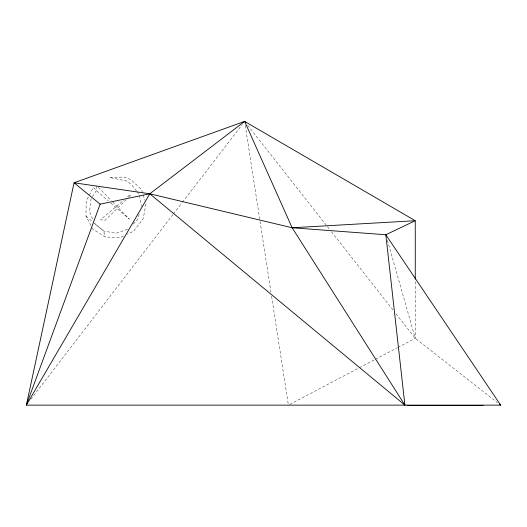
<?xml version="1.0" encoding="UTF-8"?>
<svg xmlns="http://www.w3.org/2000/svg" width="527" height="527" viewBox="0 0 527 527"><rect width="100%" height="100%" fill="white"/><g stroke="black" fill="none" stroke-linecap="round" stroke-linejoin="round"><path stroke-width="0.4" stroke-dasharray="2.63 1.98" d="M90.934 225.53L85.987 216.123L86.184 200.978L93.398 187.335L96.395 190.583L108.213 200.813M91.105 198.6L89.583 211.479L93.009 220.286M145.992 203.929L143.1 218.936L133.66 231.162L127.145 234.258M139.227 214.291L137.468 219.739L132.87 224.423M92.423 196.597L96.395 190.583L96.145 185.748M30.869 399.262L172.876 214.68M173.376 214.028L181.907 202.941M182.408 202.289L242.124 124.668M126.315 199.542L105.064 220.405L100.565 219.733L123.977 200.016M128.647 197.236L130.979 194.937L129.286 195.3L126.928 197.394M289.843 404.367L358.716 368.09M359.44 367.708L374.664 359.691M375.389 359.309L397.141 347.846M397.865 347.464L415.263 338.301L415.263 280.746M123.522 235.971L119.906 237.69L105.123 236.966L92.844 229.153L91.316 226.254M127.508 229.37L116.072 233.217L103.727 231.089L94.149 223.224M395.968 313.769L415.263 338.301L497.416 402.602M85.987 216.123L93.325 222.315M93.938 222.829L103.727 231.089L105.123 236.966M110.703 202.967L129.359 219.127L111.829 201.11M98.351 187.25L111.269 200.53M136.519 191.044L131.697 184.937L127.172 181.143L109.438 177.441L123.799 177.092L131.058 179.681L141.631 189.713L143.008 194.2M137 191.657L139.405 194.707M247.683 125.281L326.905 225.984M327.412 226.63L329.441 229.212M331.47 231.794L393.425 310.548M143.232 194.95L144.839 200.188M387.398 240.279L415.263 338.301M139.536 195.497L141.361 206.505M245.259 125.472L259.93 220.589M260.055 221.406L270.964 292.129M271.589 296.194L288.269 404.321"/><path stroke-width="0.79" d="M100.13 204.16L74.057 182.79L244.633 121.408L292.136 227.763L415.263 220.721L385.83 234.752L404.907 405.131L149.78 193.798L100.13 204.16L26.35 405.131L500.65 405.131L385.83 234.752L292.136 227.763L149.78 193.798L74.057 182.79L26.35 405.131L149.78 193.798L244.633 121.408L415.263 220.721L415.263 279.099M407.173 405.592L483.075 405.592M499.359 404.123L500.65 405.131M244.633 121.408L245.648 122.699M292.136 227.763L404.907 405.131"/></g></svg>
